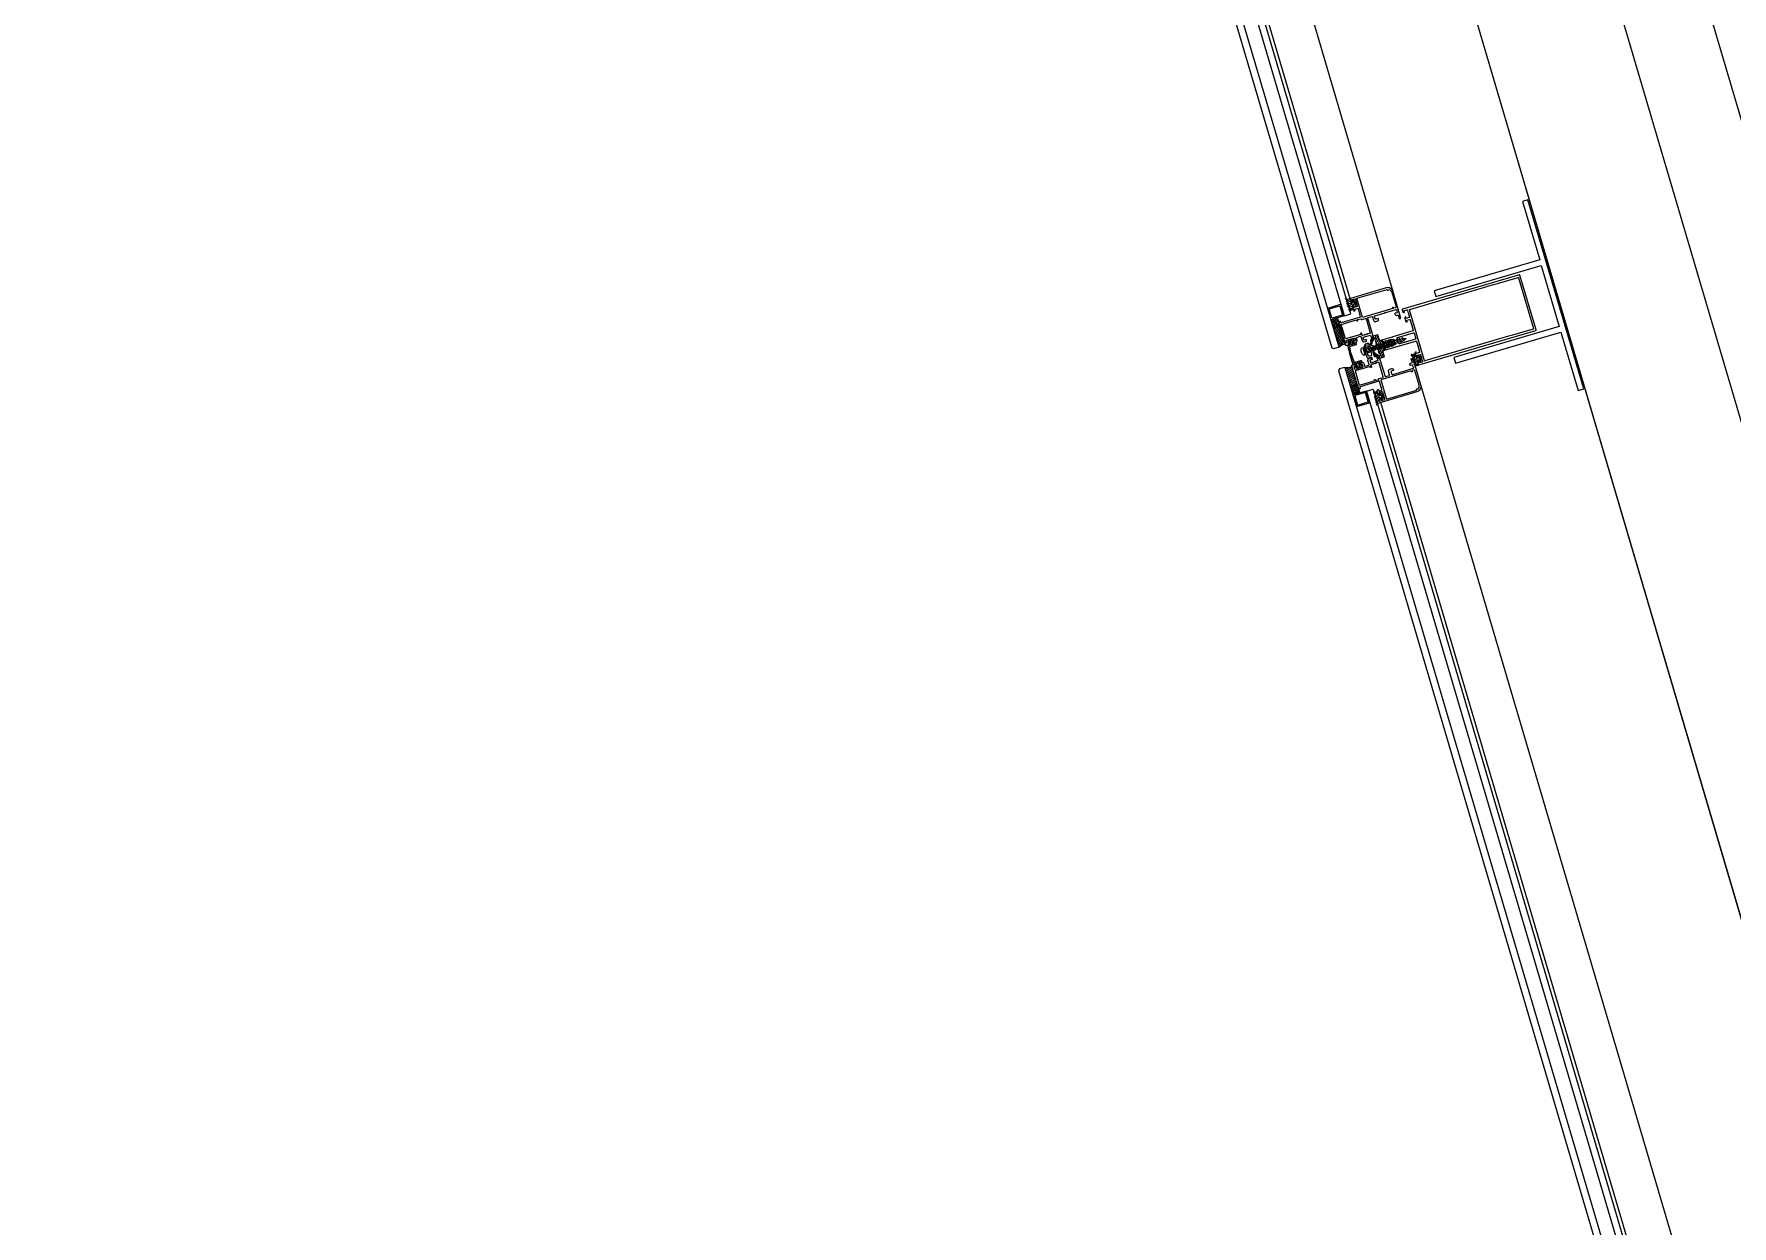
# Model space of a CAD drawing. Header units: millimetres. Extents: x 62878 to 70819, y -67946 to -61850.
# Drawn here: x 63181.4 to 63327.9, y -64366.6 to -64263.7 of the extents above; entities that cross this region are included whole.
import ezdxf

# ---------------------------------------------------------------- set-up
doc = ezdxf.new("R2010")
doc.units = ezdxf.units.MM
for name, color, linetype, lineweight in [('Dog_dos_yeni', 63, 'Continuous', 5), ('DOGRAMA', 171, 'Continuous', 0), ('GOR-2', 152, 'Continuous', 20), ('TEFRİŞ-yeni', 53, 'Continuous', 9)]:
    doc.layers.add(name, color=color, linetype=linetype, lineweight=lineweight)
pattern_1 = [(61.42666, (63338.89293, -64393.08423), (0.13941514, -0.07592747), [])]
pattern_2 = [(331.42666, (63276.69844, -64182.12794), (0.07592747, 0.13941514), [])]

# ---------------------------------------------------------------- blocks, each defined once
blk = doc.blocks.new('a2we')
at = {"lineweight": 5, "ltscale": 0.5}
for p, q in [((-198.1, -420.1), (-197.1, -419.7)), ((-194.9, -421.4), (-198.1, -420.1)), ((-193.9, -421), (-198.1, -420.1)), ((-198.1, -422.7), (-197.1, -422.3)), ((-194.9, -424), (-198.1, -422.7)), ((-193.9, -423.6), (-198.1, -422.7)), ((-198.1, -425.2), (-197.1, -424.9)), ((-197.6, -417.6), (-196.6, -417.2)), ((-194.2, -418.3), (-197.6, -417.6)), ((-195.2, -418.6), (-197.6, -417.6)), ((-196.9, -417.9), (-197.1, -418.3)), ((-197.1, -419.7), (-197.1, -418.4)), ((-197.1, -419.7), (-193.9, -421)), ((-197.1, -419.7), (-193.9, -421)), ((-197.1, -422.3), (-197.1, -420.5)), ((-197.1, -422.3), (-193.9, -423.6)), ((-197.1, -422.3), (-193.9, -423.6)), ((-197.1, -424.9), (-197.1, -423.1)), ((-197.1, -424.9), (-193.9, -426.1)), ((-197.1, -424.9), (-193.9, -426.1)), ((-196, -415.3), (-196.6, -417.2)), ((-196.6, -417.2), (-194.2, -418.3)), ((-196, -415.3), (-195.5, -417.7)), ((-194.2, -418.3), (-195.2, -418.6)), ((-195.2, -418.6), (-194.9, -419.3)), ((-194.9, -420.6), (-194.9, -419.4)), ((-193.9, -421), (-194.9, -421.4)), ((-194.9, -423.2), (-194.9, -421.4)), ((-193.9, -423.6), (-194.9, -424)), ((-194.9, -425.7), (-194.9, -424)), ((-194.9, -426.5), (-198.1, -425.2)), ((-193.9, -426.1), (-198.1, -425.2)), ((-198.1, -427.7), (-197.1, -427.3)), ((-194.9, -429), (-198.1, -427.7)), ((-193.9, -428.6), (-198.1, -427.7)), ((-198.1, -429.9), (-197.1, -429.6)), ((-194.9, -431.2), (-198.1, -429.9)), ((-193.9, -430.9), (-198.1, -429.9)), ((-198.1, -432.2), (-197.1, -431.8)), ((-194.9, -433.5), (-198.1, -432.2)), ((-193.9, -433.1), (-198.1, -432.2)), ((-198.1, -434.4), (-197.1, -434.1)), ((-194.9, -435.7), (-198.1, -434.4)), ((-193.9, -435.4), (-198.1, -434.4)), ((-198.1, -436.7), (-197.1, -436.4)), ((-194.9, -438), (-198.1, -436.7)), ((-193.9, -437.7), (-198.1, -436.7)), ((-198.1, -439), (-197.1, -438.7)), ((-194.9, -440.3), (-198.1, -439)), ((-193.9, -440), (-198.1, -439)), ((-197.1, -427.3), (-197.1, -425.6)), ((-197.1, -427.3), (-193.9, -428.6)), ((-197.1, -427.3), (-193.9, -428.6)), ((-197.1, -429.6), (-197.1, -428)), ((-197.1, -429.6), (-193.9, -430.9)), ((-197.1, -429.6), (-193.9, -430.9)), ((-197.1, -431.8), (-197.1, -430.3)), ((-197.1, -431.8), (-193.9, -433.1)), ((-197.1, -431.8), (-193.9, -433.1)), ((-197.1, -434.1), (-197.1, -432.5)), ((-197.1, -434.1), (-193.9, -435.4)), ((-197.1, -434.1), (-193.9, -435.4)), ((-197.1, -436.4), (-197.1, -434.8)), ((-197.1, -436.4), (-193.9, -437.7)), ((-197.1, -436.4), (-193.9, -437.7)), ((-197.1, -438.7), (-197.1, -437.1)), ((-197.1, -438.7), (-193.9, -440)), ((-197.1, -438.7), (-193.9, -440)), ((-197.1, -441), (-197.1, -439.4)), ((-193.9, -426.1), (-194.9, -426.5)), ((-194.9, -428.2), (-194.9, -426.5)), ((-193.9, -428.6), (-194.9, -429)), ((-194.9, -430.5), (-194.9, -429)), ((-193.9, -430.9), (-194.9, -431.2)), ((-194.9, -432.7), (-194.9, -431.2)), ((-193.9, -433.1), (-194.9, -433.5)), ((-194.9, -435), (-194.9, -433.5)), ((-193.9, -435.4), (-194.9, -435.7)), ((-194.9, -437.3), (-194.9, -435.7)), ((-193.9, -437.7), (-194.9, -438)), ((-194.9, -439.6), (-194.9, -438)), ((-192.8, -453.3), (-199.2, -453.3)), ((-199.2, -454.6), (-199.2, -453.3)), ((-198.1, -441.3), (-197.1, -441)), ((-194.9, -442.6), (-198.1, -441.3)), ((-193.9, -442.3), (-198.1, -441.3)), ((-198.1, -443.6), (-197.1, -443.3)), ((-194.9, -444.9), (-198.1, -443.6)), ((-193.9, -444.6), (-198.1, -443.6)), ((-198.1, -445.9), (-197.1, -445.6)), ((-193.9, -446.9), (-198.1, -445.9)), ((-194.9, -447.2), (-198.1, -445.9)), ((-197.1, -447.9), (-198.1, -448.2)), ((-194.9, -449.5), (-198.1, -448.2)), ((-198.1, -448.2), (-193.9, -449.2)), ((-198.1, -450.5), (-197.1, -450.2)), ((-194.9, -451.8), (-198.1, -450.5)), ((-193.9, -451.5), (-198.1, -450.5)), ((-197.1, -441), (-193.9, -442.3)), ((-197.1, -443.3), (-197.1, -441.7)), ((-197.1, -443.3), (-193.9, -444.6)), ((-197.1, -445.6), (-197.1, -444)), ((-197.1, -445.6), (-193.9, -446.9)), ((-197.1, -445.6), (-193.9, -446.9)), ((-197.1, -447.9), (-197.1, -446.3)), ((-193.9, -449.2), (-197.1, -447.9)), ((-197.1, -450.2), (-197.1, -448.6)), ((-197.1, -450.2), (-193.9, -451.5)), ((-197.1, -453.3), (-197.1, -450.9)), ((-193.9, -440), (-194.9, -440.3)), ((-194.9, -441.8), (-194.9, -440.3)), ((-193.9, -442.3), (-194.9, -442.6)), ((-194.9, -444.1), (-194.9, -442.6)), ((-193.9, -444.6), (-194.9, -444.9)), ((-194.9, -446.4), (-194.9, -444.9)), ((-193.9, -446.9), (-194.9, -447.2)), ((-194.9, -448.7), (-194.9, -447.2)), ((-193.9, -449.2), (-194.9, -449.5)), ((-194.9, -451), (-194.9, -449.5)), ((-193.9, -451.5), (-194.9, -451.8)), ((-194.9, -453.3), (-194.9, -451.8)), ((-192.8, -454.6), (-192.8, -453.3))]:
    blk.add_line(p, q, dxfattribs=at)
blk.add_lwpolyline([(-196.5, -455.7), (-196.1, -455.4), (-195.9, -455.4), (-195.6, -455.7)], dxfattribs=at)
for centre, radius, start, end in [((-196.9, -418.4), 0.2, 155.3251, 180), ((-195.1, -419.4), 0.2, 0, 19.1116), ((-195.7, -449.5), 6.19, 234.7573, 262.4905), ((-196.4, -449.5), 6.19, 277.5095, 305.2427)]:
    blk.add_arc(centre, radius, start, end, dxfattribs=at)

msp = doc.modelspace()

# ---------------------------------------------------------------- hatches: boundary and pattern name
at = {"layer": 'DOGRAMA', "lineweight": -2}
h = msp.add_hatch(dxfattribs=at)
h.set_pattern_fill('ANSI31', color=256, scale=0.05, angle=433.5058, style=0)
h.set_pattern_definition(pattern_2)
edge = h.paths.add_edge_path(flags=16)
edge.add_arc((63294.94, -64287.04), 0.4, 4.8897, 27.9636, ccw=False)
edge.add_line((63295.34, -64287), (63295.1, -64287.08))
edge.add_line((63295.1, -64287.08), (63295.05, -64286.92))
edge.add_line((63295.05, -64286.92), (63295.29, -64286.85))
edge = h.paths.add_edge_path()
edge.add_arc((63294.94, -64287.04), 0.5, -20.4432, 53.2966, ccw=False)
edge.add_line((63295.41, -64287.21), (63295.31, -64287.24))
edge.add_line((63295.31, -64287.24), (63295.28, -64287.13))
edge.add_line((63295.28, -64287.13), (63295.22, -64287.14))
edge.add_arc((63295.25, -64287.24), 0.1, 106.4267, 196.4267)
edge.add_line((63295.15, -64287.27), (63295.21, -64287.48))
edge.add_line((63295.21, -64287.48), (63295.04, -64287.53))
edge.add_line((63295.04, -64287.53), (63295.03, -64287.49))
edge.add_arc((63295.09, -64287.47), 0.065, 128.0173, 196.4267, ccw=False)
edge.add_arc((63295.03, -64287.4), 0.0327, 308.0173, 501.8569)
edge.add_arc((63295.18, -64287.47), 0.199, 150.5104, 200.7763)
edge.add_arc((63294.95, -64287.56), 0.05, -162.6012, 14.9121, ccw=False)
edge.add_arc((63295.21, -64287.48), 0.323, 158.041, 197.3673, ccw=False)
edge.add_arc((63294.89, -64287.35), 0.02, 338.041, 406.4267)
edge.add_line((63294.9, -64287.33), (63294.74, -64287.18))
edge.add_arc((63294.75, -64287.17), 0.015, 66.4267, 226.4267, ccw=False)
edge.add_line((63294.76, -64287.16), (63294.87, -64287.21))
edge.add_arc((63294.88, -64287.19), 0.02, 246.4267, 406.4267)
edge.add_line((63294.89, -64287.17), (63294.68, -64286.97))
edge.add_arc((63294.69, -64286.96), 0.015, 66.4267, 226.4267, ccw=False)
edge.add_line((63294.7, -64286.95), (63294.81, -64287))
edge.add_arc((63294.82, -64286.98), 0.02, 246.4267, 406.4267)
edge.add_line((63294.83, -64286.96), (63294.62, -64286.76))
edge.add_arc((63294.63, -64286.75), 0.015, 66.4267, 226.4267, ccw=False)
edge.add_line((63294.63, -64286.74), (63294.75, -64286.78))
edge.add_arc((63294.76, -64286.77), 0.02, 246.4267, 406.4267)
edge.add_line((63294.77, -64286.75), (63294.56, -64286.55))
edge.add_arc((63294.57, -64286.54), 0.015, 66.4267, 226.4267, ccw=False)
edge.add_line((63294.57, -64286.52), (63294.68, -64286.57))
edge.add_arc((63294.72, -64286.48), 0.1, 246.4267, 286.4267)
edge.add_line((63294.75, -64286.57), (63294.93, -64286.52))
edge.add_line((63294.93, -64286.52), (63294.99, -64286.73))
edge.add_arc((63295.09, -64286.7), 0.1, 196.4267, 286.4267)
edge.add_line((63295.12, -64286.8), (63295.18, -64286.78))
edge.add_line((63295.18, -64286.78), (63295.14, -64286.67))
edge.add_line((63295.14, -64286.67), (63295.24, -64286.64))
h = msp.add_hatch(dxfattribs=at)
h.set_pattern_fill('AR-HBONE', color=256, scale=0.03, angle=433.5058, style=0)
h.set_pattern_definition([(331.42666, (63327.0698, -64274.09756), (0.16277867, 0.04799068), [0.36, -0.12]), (61.42666, (63327.17519, -64274.15495), (0.16277867, 0.04799068), [0.36, -0.12])])
h.paths.add_polyline_path([(63293.95, -64288.42), (63293.88, -64288.18), (63293.3, -64288.35), (63293.52, -64289.1), (63294.1, -64288.93)])
h = msp.add_hatch(dxfattribs=at)
h.set_pattern_fill('ANSI31', color=256, scale=0.04, angle=433.5058, style=0)
h.set_pattern_definition([(61.42666, (63344.63352, -64412.55564), (0.11153211, -0.06074198), [])])
h.paths.add_polyline_path([(63294.15, -64289.2, 0.414214), (63294.18, -64289.22), (63294.55, -64290.47, 0.153231), (63294.01, -64290.73), (63293.6, -64289.36)])
h.paths.add_polyline_path([(63294.1, -64288.93), (63294.17, -64289.17, 0.414214), (63294.15, -64289.2), (63293.6, -64289.36), (63293.52, -64289.1)])
h = msp.add_hatch(dxfattribs=at)
h.set_pattern_fill('ANSI31', color=256, scale=0.05, angle=433.5058, style=0)
h.set_pattern_definition(pattern_2)
edge = h.paths.add_edge_path(flags=16)
edge.add_arc((63295.22, -64290.82), 0.668, 99.551, 113.3023)
edge.add_line((63294.95, -64290.21), (63295.03, -64290.48))
edge.add_line((63295.03, -64290.48), (63295.19, -64290.44))
edge.add_line((63295.19, -64290.44), (63295.1, -64290.16))
edge = h.paths.add_edge_path()
edge.add_line((63295.51, -64290.42), (63295.48, -64290.32))
edge.add_line((63295.48, -64290.32), (63295.25, -64290.39))
edge.add_line((63295.25, -64290.39), (63295.2, -64290.2))
edge.add_line((63295.2, -64290.2), (63295.31, -64290.17))
edge.add_line((63295.31, -64290.17), (63295.29, -64290.07))
edge.add_arc((63295.11, -64290.48), 0.442, 67.119, 145.7343)
edge.add_line((63294.75, -64290.23), (63294.78, -64290.33))
edge.add_line((63294.78, -64290.33), (63294.89, -64290.29))
edge.add_line((63294.89, -64290.29), (63294.95, -64290.48))
edge.add_line((63294.95, -64290.48), (63294.72, -64290.54))
edge.add_line((63294.72, -64290.54), (63294.99, -64291.51))
edge.add_arc((63295.04, -64291.49), 0.05, 196.4267, 369.7168)
edge.add_line((63295.09, -64291.48), (63294.93, -64290.75))
edge.add_arc((63295.02, -64290.73), 0.1, 106.4267, 192.8519, ccw=False)
edge.add_line((63295, -64290.63), (63295.48, -64290.49))
edge.add_arc((63295.47, -64290.44), 0.05, 286.4267, 376.4267)
h = msp.add_hatch(dxfattribs=at)
h.set_pattern_fill('ANSI31', color=256, scale=0.05, angle=433.5058, style=0)
h.set_pattern_definition(pattern_1)
edge = h.paths.add_edge_path(flags=16)
edge.add_arc((63298.48, -64290.38), 0.05, 286.4267, 376.4267)
edge.add_line((63298.53, -64290.37), (63298.51, -64290.31))
edge.add_arc((63298.46, -64290.33), 0.05, 16.4267, 106.4267)
edge.add_line((63298.45, -64290.28), (63298.23, -64290.34))
edge.add_line((63298.23, -64290.34), (63298.28, -64290.5))
edge.add_line((63298.28, -64290.5), (63298.49, -64290.43))
h.paths.add_polyline_path([(63298.13, -64290.54), (63298.09, -64290.38), (63297.82, -64290.46), (63297.87, -64290.62)], flags=16)
edge = h.paths.add_edge_path()
edge.add_arc((63298.43, -64290.27), 0.2, 35.8604, 106.4267)
edge.add_line((63298.38, -64290.08), (63298.32, -64290.1))
edge.add_line((63298.32, -64290.1), (63298.34, -64290.15))
edge.add_line((63298.34, -64290.15), (63298.22, -64290.19))
edge.add_line((63298.22, -64290.19), (63298.18, -64290.17))
edge.add_arc((63298.13, -64290.26), 0.1, 61.4267, 106.4267)
edge.add_line((63298.1, -64290.16), (63297.98, -64290.2))
edge.add_line((63297.98, -64290.2), (63297.99, -64290.26))
edge.add_line((63297.99, -64290.26), (63297.87, -64290.29))
edge.add_line((63297.87, -64290.29), (63297.73, -64290.22))
edge.add_line((63297.73, -64290.22), (63297.7, -64290.11))
edge.add_line((63297.7, -64290.11), (63297.46, -64290.18))
edge.add_line((63297.46, -64290.18), (63297.5, -64290.12))
edge.add_line((63297.5, -64290.12), (63297.35, -64289.64))
edge.add_line((63297.35, -64289.64), (63297.04, -64289.73))
edge.add_arc((63297.13, -64290.02), 0.3, 106.4267, 166.4267)
edge.add_line((63296.83, -64289.95), (63296.72, -64290.43))
edge.add_arc((63296.75, -64290.44), 0.03, 166.4267, 256.4267)
edge.add_line((63296.74, -64290.47), (63296.8, -64290.48))
edge.add_arc((63296.81, -64290.45), 0.03, 256.4267, 346.4267)
edge.add_line((63296.83, -64290.46), (63296.93, -64290.08))
edge.add_arc((63297.12, -64290.13), 0.2, 104.5071, 166.4267, ccw=False)
edge.add_arc((63297.1, -64290.03), 0.1, -43.5733, 109.1415, ccw=False)
edge.add_arc((63297.25, -64290.17), 0.1, 136.4267, 196.4267)
edge.add_line((63297.15, -64290.19), (63297.24, -64290.51))
edge.add_arc((63297.2, -64290.52), 0.05, -73.5733, 16.4267, ccw=False)
edge.add_line((63297.21, -64290.57), (63297.16, -64290.58))
edge.add_arc((63297.18, -64290.63), 0.05, 106.4267, 196.4267)
edge.add_line((63297.13, -64290.65), (63297.19, -64290.84))
edge.add_arc((63297.23, -64290.82), 0.05, 196.4267, 286.4267)
edge.add_line((63297.25, -64290.87), (63297.3, -64290.86))
edge.add_arc((63297.31, -64290.91), 0.05, 16.4267, 106.4267, ccw=False)
edge.add_line((63297.36, -64290.89), (63297.45, -64291.21))
edge.add_arc((63297.55, -64291.18), 0.1, 196.4267, 256.4267)
edge.add_arc((63297.5, -64291.37), 0.1, -76.2882, 76.4267, ccw=False)
edge.add_arc((63297.46, -64291.28), 0.2, 226.4267, 288.3463, ccw=False)
edge.add_line((63297.32, -64291.42), (63297.04, -64291.16))
edge.add_arc((63297.02, -64291.18), 0.03, 46.4267, 136.4267)
edge.add_line((63297, -64291.16), (63296.96, -64291.2))
edge.add_arc((63296.98, -64291.22), 0.03, 136.4267, 226.4267)
edge.add_line((63296.96, -64291.24), (63297.31, -64291.58))
edge.add_arc((63297.52, -64291.37), 0.3, 226.4267, 286.4267)
edge.add_line((63297.61, -64291.65), (63297.92, -64291.56))
edge.add_line((63297.92, -64291.56), (63297.78, -64291.08))
edge.add_line((63297.78, -64291.08), (63297.72, -64291.05))
edge.add_line((63297.72, -64291.05), (63297.96, -64290.98))
edge.add_line((63297.96, -64290.98), (63297.93, -64290.87))
edge.add_line((63297.93, -64290.87), (63298, -64290.73))
edge.add_line((63298, -64290.73), (63298.12, -64290.7))
edge.add_line((63298.12, -64290.7), (63298.14, -64290.75))
edge.add_line((63298.14, -64290.75), (63298.27, -64290.72))
edge.add_arc((63298.24, -64290.62), 0.1, 286.4267, 331.4267)
edge.add_line((63298.33, -64290.67), (63298.35, -64290.63))
edge.add_line((63298.35, -64290.63), (63298.47, -64290.6))
edge.add_line((63298.47, -64290.6), (63298.49, -64290.65))
edge.add_line((63298.49, -64290.65), (63298.54, -64290.64))
edge.add_arc((63298.48, -64290.45), 0.2, 286.4267, 356.9929)
edge.add_arc((63298.21, -64290.43), 0.47, 356.9929, 395.8604)
h = msp.add_hatch(dxfattribs=at)
h.set_pattern_fill('ANSI31', color=256, scale=0.05, angle=433.5058, style=0)
h.set_pattern_definition(pattern_1)
edge = h.paths.add_edge_path(flags=16)
edge.add_arc((63295.48, -64291.73), 0.668, 279.551, 293.3023, ccw=False)
edge.add_line((63295.59, -64292.39), (63295.51, -64292.11))
edge.add_line((63295.51, -64292.11), (63295.67, -64292.07))
edge.add_line((63295.67, -64292.07), (63295.75, -64292.34))
edge = h.paths.add_edge_path()
edge.add_line((63295.95, -64291.9), (63295.98, -64292.01))
edge.add_line((63295.98, -64292.01), (63295.75, -64292.07))
edge.add_line((63295.75, -64292.07), (63295.8, -64292.26))
edge.add_line((63295.8, -64292.26), (63295.92, -64292.22))
edge.add_line((63295.92, -64292.22), (63295.95, -64292.32))
edge.add_arc((63295.58, -64292.07), 0.442, 247.119, 325.7343, ccw=False)
edge.add_line((63295.41, -64292.48), (63295.38, -64292.38))
edge.add_line((63295.38, -64292.38), (63295.5, -64292.35))
edge.add_line((63295.5, -64292.35), (63295.44, -64292.16))
edge.add_line((63295.44, -64292.16), (63295.21, -64292.23))
edge.add_line((63295.21, -64292.23), (63294.92, -64291.28))
edge.add_arc((63294.97, -64291.26), 0.05, 23.1365, 196.4267, ccw=False)
edge.add_line((63295.02, -64291.24), (63295.28, -64291.95))
edge.add_arc((63295.37, -64291.91), 0.1, 200.0014, 286.4267)
edge.add_line((63295.4, -64292.01), (63295.89, -64291.87))
edge.add_arc((63295.9, -64291.92), 0.05, 16.4267, 106.4267, ccw=False)
h = msp.add_hatch(dxfattribs=at)
h.set_pattern_fill('ANSI31', color=256, scale=0.05, angle=433.5058, style=0)
h.set_pattern_definition(pattern_1)
edge = h.paths.add_edge_path()
edge.add_arc((63300.71, -64292.4), 0.1, 106.4267, 146.4267, ccw=False)
edge.add_line((63300.68, -64292.31), (63300.85, -64292.26))
edge.add_line((63300.85, -64292.26), (63300.79, -64292.05))
edge.add_arc((63300.88, -64292.02), 0.1, 106.4267, 196.4267, ccw=False)
edge.add_line((63300.86, -64291.92), (63300.91, -64291.91))
edge.add_line((63300.91, -64291.91), (63300.95, -64292.02))
edge.add_line((63300.95, -64292.02), (63301.04, -64291.99))
edge.add_arc((63300.58, -64291.82), 0.5, 339.5568, 413.2966)
edge.add_line((63300.87, -64291.42), (63300.78, -64291.45))
edge.add_line((63300.78, -64291.45), (63300.81, -64291.56))
edge.add_line((63300.81, -64291.56), (63300.75, -64291.58))
edge.add_arc((63300.73, -64291.48), 0.1, 196.4267, 286.4267, ccw=False)
edge.add_line((63300.63, -64291.51), (63300.57, -64291.3))
edge.add_line((63300.57, -64291.3), (63300.41, -64291.35))
edge.add_line((63300.41, -64291.35), (63300.43, -64291.38))
edge.add_arc((63300.49, -64291.37), 0.065, 196.4267, 264.836)
edge.add_arc((63300.48, -64291.46), 0.0327, -109.0036, 84.836, ccw=False)
edge.add_arc((63300.55, -64291.26), 0.242, 206.1174, 251.6241, ccw=False)
edge.add_arc((63300.28, -64291.39), 0.05, 17.9413, 195.4545)
edge.add_arc((63300.57, -64291.23), 0.372, 206.2752, 242.9267)
edge.add_arc((63300.38, -64291.58), 0.02, -13.5733, 54.8123, ccw=False)
edge.add_line((63300.4, -64291.59), (63300.35, -64291.8))
edge.add_arc((63300.37, -64291.8), 0.015, 166.4267, 326.4267)
edge.add_line((63300.38, -64291.81), (63300.45, -64291.71))
edge.add_arc((63300.46, -64291.72), 0.02, -13.5733, 146.4267, ccw=False)
edge.add_line((63300.48, -64291.73), (63300.41, -64292.01))
edge.add_arc((63300.43, -64292.01), 0.015, 166.4267, 326.4267)
edge.add_line((63300.44, -64292.02), (63300.51, -64291.92))
edge.add_arc((63300.53, -64291.93), 0.02, -13.5733, 146.4267, ccw=False)
edge.add_line((63300.55, -64291.94), (63300.48, -64292.22))
edge.add_arc((63300.49, -64292.23), 0.015, 166.4267, 326.4267)
edge.add_line((63300.5, -64292.23), (63300.57, -64292.13))
edge.add_arc((63300.59, -64292.14), 0.02, -13.5733, 146.4267, ccw=False)
edge.add_line((63300.61, -64292.15), (63300.54, -64292.43))
edge.add_arc((63300.55, -64292.44), 0.015, 166.4267, 326.4267)
edge.add_line((63300.57, -64292.45), (63300.63, -64292.35))
edge = h.paths.add_edge_path(flags=16)
edge.add_line((63300.9, -64291.64), (63300.72, -64291.7))
edge.add_arc((63300.72, -64291.72), 0.03, 106.4267, 196.4267)
edge.add_line((63300.7, -64291.73), (63300.72, -64291.83))
edge.add_arc((63300.75, -64291.82), 0.03, 196.4267, 286.4267)
edge.add_line((63300.76, -64291.85), (63300.95, -64291.79))
edge.add_arc((63300.94, -64291.76), 0.03, 286.4267, 368.6602)
edge.add_arc((63300.58, -64291.82), 0.4, 8.6602, 24.1931)
edge.add_arc((63300.91, -64291.67), 0.03, 24.1931, 106.4267)
h = msp.add_hatch(dxfattribs=at)
h.set_pattern_fill('ANSI31', color=256, scale=0.04, angle=433.5058, style=0)
h.set_pattern_definition([(331.42666, (63270.95785, -64162.65653), (0.06074198, 0.11153211), [])])
h.paths.add_polyline_path([(63295.47, -64293.67, -0.414214), (63295.49, -64293.64), (63295.12, -64292.39, -0.153231), (63294.51, -64292.46), (63294.92, -64293.83)])
h.paths.add_polyline_path([(63295.57, -64293.93), (63295.5, -64293.69, -0.414214), (63295.47, -64293.67), (63294.92, -64293.83), (63295, -64294.1)])
h = msp.add_hatch(dxfattribs=at)
h.set_pattern_fill('AR-HBONE', color=256, scale=0.03, angle=433.5058, style=0)
h.set_pattern_definition([(61.42666, (63331.31539, -64288.49807), (0.16277867, 0.04799068), [0.36, -0.12]), (331.42666, (63331.37278, -64288.39268), (0.16277867, 0.04799068), [0.36, -0.12])])
h.paths.add_polyline_path([(63295.72, -64294.43), (63295.79, -64294.67), (63295.22, -64294.84), (63295, -64294.1), (63295.57, -64293.93)])
h = msp.add_hatch(dxfattribs=at)
h.set_pattern_fill('ANSI31', color=256, scale=0.05, angle=433.5058, style=0)
h.set_pattern_definition(pattern_1)
edge = h.paths.add_edge_path(flags=16)
edge.add_arc((63297.3, -64295.06), 0.4, 4.8897, 27.9636)
edge.add_line((63297.66, -64294.87), (63297.41, -64294.94))
edge.add_line((63297.41, -64294.94), (63297.46, -64295.09))
edge.add_line((63297.46, -64295.09), (63297.7, -64295.02))
edge = h.paths.add_edge_path()
edge.add_arc((63297.3, -64295.06), 0.5, 339.5568, 413.2966)
edge.add_line((63297.6, -64294.66), (63297.51, -64294.68))
edge.add_line((63297.51, -64294.68), (63297.54, -64294.8))
edge.add_line((63297.54, -64294.8), (63297.48, -64294.82))
edge.add_arc((63297.45, -64294.72), 0.1, 196.4267, 286.4267, ccw=False)
edge.add_line((63297.36, -64294.75), (63297.3, -64294.54))
edge.add_line((63297.3, -64294.54), (63297.12, -64294.59))
edge.add_line((63297.12, -64294.59), (63297.13, -64294.63))
edge.add_arc((63297.2, -64294.61), 0.065, 196.4267, 264.836)
edge.add_arc((63297.19, -64294.71), 0.0327, -109.0036, 84.836, ccw=False)
edge.add_arc((63297.27, -64294.56), 0.199, 192.077, 242.3429, ccw=False)
edge.add_arc((63297.03, -64294.62), 0.05, 17.9413, 195.4545)
edge.add_arc((63297.29, -64294.54), 0.323, 195.486, 234.8123)
edge.add_arc((63297.09, -64294.83), 0.02, -13.5733, 54.8123, ccw=False)
edge.add_line((63297.11, -64294.83), (63297.06, -64295.04))
edge.add_arc((63297.08, -64295.05), 0.015, 166.4267, 326.4267)
edge.add_line((63297.09, -64295.06), (63297.16, -64294.95))
edge.add_arc((63297.17, -64294.96), 0.02, -13.5733, 146.4267, ccw=False)
edge.add_line((63297.19, -64294.97), (63297.12, -64295.25))
edge.add_arc((63297.14, -64295.26), 0.015, 166.4267, 326.4267)
edge.add_line((63297.15, -64295.27), (63297.22, -64295.16))
edge.add_arc((63297.23, -64295.17), 0.02, -13.5733, 146.4267, ccw=False)
edge.add_line((63297.25, -64295.18), (63297.19, -64295.47))
edge.add_arc((63297.2, -64295.47), 0.015, 166.4267, 326.4267)
edge.add_line((63297.21, -64295.48), (63297.28, -64295.37))
edge.add_arc((63297.3, -64295.39), 0.02, -13.5733, 146.4267, ccw=False)
edge.add_line((63297.32, -64295.39), (63297.25, -64295.68))
edge.add_arc((63297.26, -64295.68), 0.015, 166.4267, 326.4267)
edge.add_line((63297.27, -64295.69), (63297.34, -64295.59))
edge.add_arc((63297.42, -64295.65), 0.1, 106.4267, 146.4267, ccw=False)
edge.add_line((63297.39, -64295.55), (63297.58, -64295.5))
edge.add_line((63297.58, -64295.5), (63297.52, -64295.29))
edge.add_arc((63297.61, -64295.26), 0.1, 106.4267, 196.4267, ccw=False)
edge.add_line((63297.58, -64295.16), (63297.64, -64295.15))
edge.add_line((63297.64, -64295.15), (63297.68, -64295.26))
edge.add_line((63297.68, -64295.26), (63297.77, -64295.23))

# ---------------------------------------------------------------- linework, layer by layer
msp.add_lwpolyline([(68896.02, -63031.44), (69030.26, -63071.18), (69185.28, -62547.65), (68893, -62461.11, 1.044368), (68063.2, -62298.73, 0.204375), (63106.96, -62494.78, 0.353953), (62932.94, -62997.83), (63753.18, -65779.6), (64154.95, -67142.15), (65336.72, -66792.62), (65336.7, -66829.11), (65270.54, -66829.07, 0.626789), (65270.2, -67369.07), (65531.84, -67369.23, 0.926242), (66130.09, -67369.61), (66391.73, -67369.77, 0.626743), (66392.07, -66829.77), (66326.15, -66829.73), (66326.17, -66793.24), (67506.16, -67144.13), (68467.02, -63899.09), (68625.2, -63946.04), (68896.02, -63031.42)], format="xyb")
at = {"layer": 'Dog_dos_yeni'}
msp.add_lwpolyline([(63315.12, -64294.31), (63310.31, -64278), (63309.83, -64278.14), (63311.32, -64283.18), (63302.2, -64285.87), (63302.35, -64286.35), (63311.46, -64283.66), (63313.01, -64288.93), (63303.9, -64291.62), (63304.04, -64292.1), (63313.15, -64289.41), (63314.64, -64294.45), (63315.12, -64294.31)], close=True, dxfattribs=at)
msp.add_lwpolyline([(63315.12, -64294.31), (63310.31, -64278), (63309.83, -64278.14), (63311.32, -64283.18), (63302.2, -64285.87), (63302.35, -64286.35), (63311.46, -64283.66), (63313.01, -64288.93), (63303.9, -64291.62), (63304.04, -64292.1), (63313.15, -64289.41), (63314.64, -64294.45), (63315.12, -64294.31)], close=True, dxfattribs=at)
at = {"layer": 'DOGRAMA', "lineweight": -2}
for p, q in [((63293.4, -64290.81), (63267.57, -64203.2)), ((63294.01, -64290.73), (63268.12, -64202.94)), ((63294.46, -64288.02), (63269.97, -64204.98)), ((63295.03, -64287.85), (63270.55, -64204.81)), ((63298.68, -64285.94), (63274.65, -64204.43)), ((63294.96, -64286.54), (63271.2, -64205.94)), ((63293.3, -64288.35), (63293.88, -64288.18)), ((63294.1, -64288.93), (63293.52, -64289.1)), ((63294.1, -64288.93), (63293.52, -64289.1)), ((63294.1, -64288.93), (63293.88, -64288.18)), ((63294.46, -64288.02), (63295.03, -64287.85)), ((63293.53, -64290.87), (63293.4, -64290.81)), ((63294.01, -64290.73), (63293.53, -64290.87)), ((63294.04, -64292.6), (63293.97, -64292.73)), ((63293.97, -64292.73), (63319.8, -64380.33)), ((63294.51, -64292.46), (63294.04, -64292.6)), ((63294.51, -64292.46), (63320.4, -64380.26)), ((63295.57, -64293.93), (63295, -64294.1)), ((63295.57, -64293.93), (63295, -64294.1)), ((63295.22, -64294.84), (63295.79, -64294.67)), ((63295.57, -64293.93), (63295.79, -64294.67)), ((63296.37, -64294.5), (63296.94, -64294.33)), ((63296.37, -64294.5), (63320.85, -64377.54)), ((63296.94, -64294.33), (63321.42, -64377.37)), ((63301.04, -64293.95), (63325.07, -64375.46)), ((63297.59, -64295.46), (63321.35, -64376.07))]:
    msp.add_line(p, q, dxfattribs=at)
msp.add_lwpolyline([(63106.96, -62494.78, 0.354372), (62933.16, -62998.56), (63684.78, -65547.6)], format="xyb", dxfattribs=at)
at = {"layer": 'DOGRAMA', "lineweight": -2, "ltscale": 0.5}
for points in [[(63300.63, -64291.13, 0.414214), (63300.56, -64291.25), (63300.63, -64291.49, 0.414214), (63300.75, -64291.56), (63300.77, -64291.55), (63300.73, -64291.41), (63300.97, -64291.34, -0.414214), (63301.03, -64291.37), (63301.11, -64291.63), (63301.15, -64291.65), (63301.13, -64291.69), (63301.2, -64291.95, -0.414214), (63301.17, -64292.01), (63300.93, -64292.08), (63300.89, -64291.94), (63300.87, -64291.94, 0.414214), (63300.8, -64292.07), (63300.85, -64292.23, 0.414214), (63300.89, -64292.25), (63311, -64289.27, 0.414214), (63311.02, -64289.23), (63309.62, -64284.49, 0.414214), (63309.58, -64284.47), (63299.47, -64287.45, 0.414214), (63299.45, -64287.49), (63299.5, -64287.65, 0.414214), (63299.62, -64287.72), (63299.64, -64287.72), (63299.6, -64287.57), (63299.84, -64287.5, -0.414214), (63299.9, -64287.54), (63299.98, -64287.79), (63300.02, -64287.81), (63300, -64287.85), (63300.07, -64288.11, -0.414214), (63300.04, -64288.17), (63299.8, -64288.24), (63299.76, -64288.1), (63299.74, -64288.11, 0.414214), (63299.67, -64288.23), (63299.74, -64288.47, 0.414214), (63299.86, -64288.54), (63299.88, -64288.53), (63299.84, -64288.39), (63300.08, -64288.32, -0.414214), (63300.14, -64288.35), (63300.27, -64288.78), (63300.31, -64288.8), (63300.29, -64288.84), (63300.41, -64289.26, -0.414214), (63300.38, -64289.32), (63298.65, -64289.83), (63298.63, -64289.87), (63298.59, -64289.85), (63297.77, -64290.09, 0.414214), (63297.73, -64290.16), (63297.74, -64290.18, 0.198912), (63297.77, -64290.21), (63297.85, -64290.26, 0.198912), (63297.89, -64290.27), (63297.97, -64290.24), (63297.96, -64290.21, -0.414214), (63297.98, -64290.18), (63298.14, -64290.13), (63298.2, -64290.16, 0.198912), (63298.24, -64290.16), (63298.31, -64290.14), (63298.31, -64290.11, -0.414214), (63298.33, -64290.07), (63298.49, -64290.03), (63298.55, -64290.06, 0.198912), (63298.58, -64290.06), (63298.71, -64290.02, -0.414214), (63298.74, -64290.05), (63298.87, -64290.47, -0.414214), (63298.85, -64290.5), (63298.72, -64290.54, 0.198912), (63298.69, -64290.57), (63298.66, -64290.62), (63298.5, -64290.67, -0.414214), (63298.46, -64290.65), (63298.46, -64290.62), (63298.38, -64290.64, 0.198912), (63298.35, -64290.67), (63298.32, -64290.72), (63298.16, -64290.77, -0.414214), (63298.12, -64290.75), (63298.11, -64290.72), (63298.03, -64290.74, 0.198912), (63298, -64290.77), (63297.96, -64290.86, 0.198912), (63297.95, -64290.89), (63297.96, -64290.92, 0.414214), (63298.02, -64290.96), (63298.85, -64290.71), (63298.87, -64290.68), (63298.91, -64290.7), (63300.63, -64290.19, -0.414214), (63300.69, -64290.22), (63300.82, -64290.65), (63300.86, -64290.67), (63300.84, -64290.7), (63300.96, -64291.13, -0.414214), (63300.93, -64291.19), (63300.69, -64291.27), (63300.65, -64291.12)], [(63307.33, -64285.32), (63307.67, -64285.23), (63309.46, -64284.7, -0.414214), (63309.5, -64284.72), (63310.79, -64289.11, -0.414214), (63310.77, -64289.15), (63308.98, -64289.68), (63308.64, -64289.78), (63301.41, -64291.91, -0.414214), (63301.37, -64291.89), (63300.08, -64287.49, -0.414214), (63300.1, -64287.46)], [(63295.14, -64286.74), (63295.11, -64286.61), (63295.35, -64286.54, -0.414214), (63295.41, -64286.58), (63295.58, -64287.17, -0.414214), (63295.55, -64287.23), (63295.31, -64287.3), (63295.27, -64287.18, 0.668097), (63295.22, -64287.17), (63295.18, -64287.24, 0.198962), (63295.18, -64287.28), (63295.25, -64287.52, 0.372839), (63295.36, -64287.59, 0.45685), (63295.38, -64287.55), (63295.35, -64287.44), (63295.58, -64287.37, -0.414214), (63295.64, -64287.4), (63295.84, -64288.1, -0.414214), (63295.82, -64288.13), (63294.19, -64288.61, -0.414214), (63294.16, -64288.59), (63294.13, -64288.51, 0.414214), (63294.09, -64288.49), (63294.01, -64288.51, 0.414214), (63293.99, -64288.55), (63294.57, -64290.53, 0.414214), (63294.61, -64290.56), (63294.83, -64290.49, 0.198962), (63294.86, -64290.47), (63294.89, -64290.37, 0.668048), (63294.85, -64290.33), (63294.68, -64290.38), (63294.63, -64290.19, -0.414214), (63294.66, -64290.12), (63295.3, -64289.93, -0.414214), (63295.36, -64289.97), (63295.42, -64290.16), (63295.25, -64290.21, 0.668048), (63295.25, -64290.27), (63295.32, -64290.33, 0.19911), (63295.36, -64290.33), (63295.46, -64290.3, 0.414214), (63295.56, -64290.13), (63295.5, -64289.93, -0.414214), (63295.53, -64289.87), (63295.83, -64289.78, -0.414214), (63295.89, -64289.81), (63295.99, -64290.15, 0.414214), (63296.18, -64290.25), (63296.34, -64290.2, 0.414214), (63296.37, -64290.14), (63296.35, -64290.06, 0.414214), (63296.33, -64290.05), (63296.15, -64290.1), (63296.08, -64289.86), (63296.73, -64289.67), (63296.84, -64290.05), (63296.74, -64290.08, 0.414214), (63296.71, -64290.14), (63296.72, -64290.19, 0.414214), (63296.79, -64290.23), (63296.86, -64290.2, 0.414214), (63297, -64289.96), (63296.48, -64288.21, -0.414214), (63296.5, -64288.17), (63296.85, -64288.07, -0.414214), (63296.89, -64288.09), (63296.98, -64288.4, 0.414214), (63297.17, -64288.5), (63297.34, -64288.45, 0.414214), (63297.41, -64288.32), (63297.4, -64288.3), (63297.39, -64288.26, 0.414214), (63297.35, -64288.24), (63297.17, -64288.29, -0.414214), (63297.13, -64288.27), (63297.06, -64288.04, -0.414214), (63297.08, -64288), (63297.97, -64287.74), (63297.99, -64287.7), (63298.03, -64287.72), (63298.92, -64287.46, -0.414214), (63298.95, -64287.48), (63299.02, -64287.71, -0.414214), (63299, -64287.75), (63298.85, -64287.79, 0.414214), (63298.83, -64287.83), (63298.84, -64287.88), (63298.85, -64287.9, 0.414214), (63298.97, -64287.97), (63299.11, -64287.93), (63299.2, -64288.23, 0.414214), (63299.24, -64288.25), (63299.26, -64288.25, 0.414214), (63299.32, -64288.12), (63298.68, -64285.94, 0.414214), (63298.06, -64285.6), (63294.98, -64286.51, 0.414214), (63294.96, -64286.54), (63295.01, -64286.7, 0.19911), (63295.03, -64286.73), (63295.1, -64286.77, 0.668097)], [(63296.82, -64291.6), (63296.86, -64291.75, -0.414214), (63296.84, -64291.79), (63296.71, -64291.83, 0.414214), (63296.69, -64291.87), (63296.73, -64292, 0.414214), (63296.79, -64292.03), (63297.3, -64291.88, 0.414214), (63297.34, -64291.82), (63297.26, -64291.56, 0.414214), (63297.2, -64291.53), (63297.12, -64291.55, -0.414214), (63297.05, -64291.52), (63296.94, -64291.14, -0.267949), (63296.97, -64291.05), (63297.12, -64290.88, 0.267949), (63297.13, -64290.86), (63297.07, -64290.66, 0.267949), (63297.05, -64290.64), (63296.79, -64290.58, -0.133822), (63296.74, -64290.55, 0.270236), (63296.55, -64290.51), (63296.21, -64290.6, 0.414214), (63296.14, -64290.73), (63296.22, -64290.99), (63296.26, -64291.01), (63296.24, -64291.05), (63296.4, -64291.59, 0.414214), (63296.52, -64291.66), (63296.78, -64291.58, -0.414214)], [(63296.95, -64290.79), (63296.96, -64290.81, -0.267949), (63296.95, -64290.84), (63296.77, -64291.03, 0.12216), (63296.75, -64291.07, -0.257961), (63296.68, -64291.14), (63296.49, -64291.2, -0.414214), (63296.43, -64291.17), (63296.24, -64290.54, -0.414214), (63296.31, -64290.42), (63296.46, -64290.38, -0.414214), (63296.58, -64290.44), (63296.64, -64290.65, 0.267949), (63296.71, -64290.72), (63296.93, -64290.77, -0.267949)], [(63296.96, -64290.81), (63296.95, -64290.79, 0.267949), (63296.93, -64290.77), (63296.68, -64290.71, -0.12216), (63296.64, -64290.68, 0.257961), (63296.54, -64290.66), (63296.35, -64290.72, 0.414214), (63296.32, -64290.78), (63296.5, -64291.41, 0.414214), (63296.62, -64291.47), (63296.77, -64291.43, 0.414214), (63296.83, -64291.31), (63296.78, -64291.1, -0.267949), (63296.8, -64291.01), (63296.95, -64290.84, 0.267949)], [(63297.64, -64295.2), (63297.67, -64295.32), (63297.91, -64295.25, 0.414214), (63297.95, -64295.19), (63297.77, -64294.6, 0.414214), (63297.71, -64294.56), (63297.47, -64294.63), (63297.51, -64294.76, -0.668097), (63297.47, -64294.79), (63297.4, -64294.75, -0.198962), (63297.37, -64294.72), (63297.3, -64294.48, -0.372839), (63297.36, -64294.36, -0.45685), (63297.4, -64294.38), (63297.43, -64294.5), (63297.66, -64294.43, 0.414214), (63297.69, -64294.37), (63297.49, -64293.68, 0.414214), (63297.45, -64293.66), (63295.82, -64294.14, 0.414214), (63295.8, -64294.18), (63295.83, -64294.26, -0.414214), (63295.81, -64294.3), (63295.72, -64294.32, -0.414214), (63295.68, -64294.3), (63295.1, -64292.32, -0.414214), (63295.12, -64292.28), (63295.34, -64292.22, -0.198962), (63295.38, -64292.22), (63295.45, -64292.29, -0.668048), (63295.45, -64292.34), (63295.28, -64292.39), (63295.33, -64292.58, 0.414214), (63295.4, -64292.62), (63296.04, -64292.43, 0.414214), (63296.07, -64292.37), (63296.02, -64292.17), (63295.84, -64292.22, -0.668048), (63295.81, -64292.18), (63295.84, -64292.09, -0.19911), (63295.87, -64292.06), (63295.97, -64292.03, -0.414214), (63296.15, -64292.12), (63296.21, -64292.33, 0.414214), (63296.27, -64292.36), (63296.57, -64292.27, 0.414214), (63296.6, -64292.21), (63296.5, -64291.87, -0.414214), (63296.6, -64291.69), (63296.76, -64291.64, -0.414214), (63296.83, -64291.67), (63296.85, -64291.75, -0.414214), (63296.84, -64291.78), (63296.66, -64291.83), (63296.73, -64292.07), (63297.38, -64291.88), (63297.26, -64291.49), (63297.17, -64291.52, -0.414214), (63297.11, -64291.49), (63297.09, -64291.44, -0.414214), (63297.13, -64291.38), (63297.2, -64291.35, -0.414214), (63297.45, -64291.49), (63297.97, -64293.24, 0.414214), (63298, -64293.26), (63298.35, -64293.15, 0.414214), (63298.37, -64293.12), (63298.28, -64292.81, -0.414214), (63298.38, -64292.62), (63298.56, -64292.57, -0.414214), (63298.68, -64292.64), (63298.69, -64292.66), (63298.7, -64292.71, -0.414214), (63298.68, -64292.74), (63298.5, -64292.8, 0.414214), (63298.48, -64292.83), (63298.55, -64293.06, 0.414214), (63298.58, -64293.09), (63299.47, -64292.82), (63299.51, -64292.84), (63299.53, -64292.81), (63300.41, -64292.54, 0.414214), (63300.43, -64292.51), (63300.37, -64292.28, 0.414214), (63300.33, -64292.26), (63300.18, -64292.3, -0.414214), (63300.14, -64292.28), (63300.12, -64292.23), (63300.12, -64292.22, -0.414214), (63300.19, -64292.09), (63300.33, -64292.05), (63300.24, -64291.74, -0.414214), (63300.26, -64291.71), (63300.27, -64291.7, -0.414214), (63300.4, -64291.77), (63301.04, -64293.95, -0.414214), (63300.71, -64294.58), (63297.63, -64295.48, -0.414214), (63297.59, -64295.46), (63297.54, -64295.3, -0.19911), (63297.55, -64295.26), (63297.58, -64295.19, -0.668097)]]:
    msp.add_lwpolyline(points, format="xyb", close=True, dxfattribs=at)
for points in [[(63298.29, -64285.73, -0.26214), (63298.55, -64285.98), (63298.92, -64287.25, -0.414214), (63298.89, -64287.31), (63298.73, -64287.36), (63298.72, -64287.31, 0.414214), (63298.66, -64287.28), (63298.64, -64287.28, 0.414214), (63298.62, -64287.32), (63298.64, -64287.39), (63296.02, -64288.16), (63295.53, -64286.5), (63298.15, -64285.73), (63298.17, -64285.79, 0.414214), (63298.21, -64285.81), (63298.23, -64285.81, 0.361813), (63298.26, -64285.76)], [(63300.83, -64294.34, 0.26214), (63300.91, -64293.99), (63300.53, -64292.72, 0.414214), (63300.47, -64292.68), (63300.32, -64292.73), (63300.33, -64292.78, -0.414214), (63300.3, -64292.84), (63300.28, -64292.85, -0.414214), (63300.24, -64292.83), (63300.22, -64292.76), (63297.6, -64293.53), (63298.09, -64295.19), (63300.71, -64294.42), (63300.69, -64294.35, -0.414214), (63300.71, -64294.31), (63300.73, -64294.31, -0.361813), (63300.79, -64294.33)]]:
    msp.add_lwpolyline(points, format="xyb", dxfattribs=at)
at = {"layer": 'DOGRAMA', "lineweight": -2}
for points in [[(63293.32, -64288.35), (63293.03, -64287.34), (63294.14, -64287.01), (63294.44, -64288.02)], [(63293.39, -64288.22), (63293.15, -64287.41), (63294.07, -64287.14), (63294.31, -64287.95)], [(63298.13, -64290.54), (63298.09, -64290.38), (63297.82, -64290.46), (63297.87, -64290.62)], [(63298.09, -64290.38), (63298.13, -64290.54), (63297.87, -64290.62), (63297.82, -64290.46)], [(63295.24, -64294.83), (63295.53, -64295.84), (63296.64, -64295.51), (63296.35, -64294.5)], [(63295.36, -64294.9), (63295.6, -64295.72), (63296.52, -64295.44), (63296.28, -64294.63)]]:
    msp.add_lwpolyline(points, close=True, dxfattribs=at)
for points in [[(63295.24, -64286.64, -0.333333), (63295.41, -64287.21), (63295.31, -64287.24), (63295.28, -64287.13), (63295.22, -64287.14, 0.414214), (63295.15, -64287.27), (63295.21, -64287.48), (63295.04, -64287.53), (63295.03, -64287.49, -0.307685), (63295.05, -64287.42, 1.128702), (63295.01, -64287.38, 0.222912), (63294.99, -64287.54, -0.978531), (63294.9, -64287.57, -0.173298), (63294.91, -64287.36, 0.307572), (63294.9, -64287.33), (63294.74, -64287.18, -0.8391), (63294.76, -64287.16), (63294.87, -64287.21, 0.8391), (63294.89, -64287.17), (63294.68, -64286.97, -0.8391), (63294.7, -64286.95), (63294.81, -64287, 0.8391), (63294.83, -64286.96), (63294.62, -64286.76, -0.8391), (63294.63, -64286.74), (63294.75, -64286.78, 0.8391), (63294.77, -64286.75), (63294.56, -64286.55, -0.8391), (63294.57, -64286.52), (63294.68, -64286.57, 0.176327), (63294.75, -64286.57), (63294.93, -64286.52), (63294.99, -64286.73, 0.414214), (63295.12, -64286.8), (63295.18, -64286.78), (63295.14, -64286.67)], [(63295.29, -64286.85, -0.101021), (63295.34, -64287), (63295.1, -64287.08), (63295.05, -64286.92)], [(63295.29, -64286.85, -0.101021), (63295.34, -64287), (63295.1, -64287.08), (63295.05, -64286.92)], [(63295.51, -64290.42), (63295.48, -64290.32), (63295.25, -64290.39), (63295.2, -64290.2), (63295.31, -64290.17), (63295.29, -64290.07, 0.357143), (63294.75, -64290.23), (63294.78, -64290.33), (63294.89, -64290.29), (63294.95, -64290.48), (63294.72, -64290.54), (63294.99, -64291.51, 0.943095), (63295.09, -64291.48), (63294.93, -64290.75, -0.396056), (63295, -64290.63), (63295.48, -64290.49, 0.414214)], [(63295.1, -64290.16, 0.060074), (63294.95, -64290.21), (63295.03, -64290.48), (63295.19, -64290.44)], [(63298.59, -64290.16, 0.318017), (63298.38, -64290.08), (63298.32, -64290.1), (63298.34, -64290.15), (63298.22, -64290.19), (63298.18, -64290.17, 0.198912), (63298.1, -64290.16), (63297.98, -64290.2), (63297.99, -64290.26), (63297.87, -64290.29), (63297.73, -64290.22), (63297.7, -64290.11), (63297.46, -64290.18), (63297.5, -64290.12), (63297.35, -64289.64), (63297.04, -64289.73, 0.267949), (63296.83, -64289.95), (63296.72, -64290.43, 0.414214), (63296.74, -64290.47), (63296.8, -64290.48, 0.414214), (63296.83, -64290.46), (63296.93, -64290.08, -0.276947), (63297.07, -64289.93, -0.786321), (63297.18, -64290.1, 0.267949), (63297.15, -64290.19), (63297.24, -64290.51, -0.414214), (63297.21, -64290.57), (63297.16, -64290.58, 0.414214), (63297.13, -64290.65), (63297.19, -64290.84, 0.414214), (63297.25, -64290.87), (63297.3, -64290.86, -0.414214), (63297.36, -64290.89), (63297.45, -64291.21, 0.267949), (63297.52, -64291.27, -0.786321), (63297.52, -64291.47, -0.276947), (63297.32, -64291.42), (63297.04, -64291.16, 0.414214), (63297, -64291.16), (63296.96, -64291.2, 0.414214), (63296.96, -64291.24), (63297.31, -64291.58, 0.267949), (63297.61, -64291.65), (63297.92, -64291.56), (63297.78, -64291.08), (63297.72, -64291.05), (63297.96, -64290.98), (63297.93, -64290.87), (63298, -64290.73), (63298.12, -64290.7), (63298.14, -64290.75), (63298.27, -64290.72, 0.198912), (63298.33, -64290.67), (63298.35, -64290.63), (63298.47, -64290.6), (63298.49, -64290.65), (63298.54, -64290.64, 0.318017), (63298.68, -64290.46, 0.171237)], [(63298.49, -64290.43, 0.414214), (63298.53, -64290.37), (63298.51, -64290.31, 0.414214), (63298.45, -64290.28), (63298.23, -64290.34), (63298.28, -64290.5)], [(63295.95, -64291.9), (63295.98, -64292.01), (63295.75, -64292.07), (63295.8, -64292.26), (63295.92, -64292.22), (63295.95, -64292.32, -0.357143), (63295.41, -64292.48), (63295.38, -64292.38), (63295.5, -64292.35), (63295.44, -64292.16), (63295.21, -64292.23), (63294.92, -64291.28, -0.943095), (63295.02, -64291.24), (63295.28, -64291.95, 0.396056), (63295.4, -64292.01), (63295.89, -64291.87, -0.414214)], [(63295.75, -64292.34, -0.060074), (63295.59, -64292.39), (63295.51, -64292.11), (63295.67, -64292.07)], [(63300.63, -64292.35, -0.176327), (63300.68, -64292.31), (63300.85, -64292.26), (63300.79, -64292.05, -0.414214), (63300.86, -64291.92), (63300.91, -64291.91), (63300.95, -64292.02), (63301.04, -64291.99, 0.333333), (63300.87, -64291.42), (63300.78, -64291.45), (63300.81, -64291.56), (63300.75, -64291.58, -0.414214), (63300.63, -64291.51), (63300.57, -64291.3), (63300.41, -64291.35), (63300.43, -64291.38, 0.307685), (63300.48, -64291.43, -1.128702), (63300.47, -64291.49, -0.201212), (63300.33, -64291.37, 0.978531), (63300.23, -64291.4, 0.1613), (63300.4, -64291.57, -0.307572), (63300.4, -64291.59), (63300.35, -64291.8, 0.8391), (63300.38, -64291.81), (63300.45, -64291.71, -0.8391), (63300.48, -64291.73), (63300.41, -64292.01, 0.8391), (63300.44, -64292.02), (63300.51, -64291.92, -0.8391), (63300.55, -64291.94), (63300.48, -64292.22, 0.8391), (63300.5, -64292.23), (63300.57, -64292.13, -0.8391), (63300.61, -64292.15), (63300.54, -64292.43, 0.8391), (63300.57, -64292.45)], [(63300.9, -64291.64), (63300.72, -64291.7, 0.414214), (63300.7, -64291.73), (63300.72, -64291.83, 0.414214), (63300.76, -64291.85), (63300.95, -64291.79, 0.375047), (63300.97, -64291.76, 0.067879), (63300.94, -64291.66, 0.375047)], [(63297.77, -64295.23, 0.333333), (63297.6, -64294.66), (63297.51, -64294.68), (63297.54, -64294.8), (63297.48, -64294.82, -0.414214), (63297.36, -64294.75), (63297.3, -64294.54), (63297.12, -64294.59), (63297.13, -64294.63, 0.307685), (63297.19, -64294.67, -1.128702), (63297.18, -64294.74, -0.222912), (63297.08, -64294.6, 0.978531), (63296.98, -64294.63, 0.173298), (63297.1, -64294.81, -0.307572), (63297.11, -64294.83), (63297.06, -64295.04, 0.8391), (63297.09, -64295.06), (63297.16, -64294.95, -0.8391), (63297.19, -64294.97), (63297.12, -64295.25, 0.8391), (63297.15, -64295.27), (63297.22, -64295.16, -0.8391), (63297.25, -64295.18), (63297.19, -64295.47, 0.8391), (63297.21, -64295.48), (63297.28, -64295.37, -0.8391), (63297.32, -64295.39), (63297.25, -64295.68, 0.8391), (63297.27, -64295.69), (63297.34, -64295.59, -0.176327), (63297.39, -64295.55), (63297.58, -64295.5), (63297.52, -64295.29, -0.414214), (63297.58, -64295.16), (63297.64, -64295.15), (63297.68, -64295.26)], [(63297.7, -64295.02, 0.101021), (63297.66, -64294.87), (63297.41, -64294.94), (63297.46, -64295.09)], [(63297.7, -64295.02, 0.101021), (63297.66, -64294.87), (63297.41, -64294.94), (63297.46, -64295.09)]]:
    msp.add_lwpolyline(points, format="xyb", close=True, dxfattribs=at)
at = {"layer": 'DOGRAMA', "linetype": 'ByBlock', "lineweight": -2}
for points in [[(63296.39, -64289.61, 1), (63296.33, -64289.63), (63296.26, -64289.65, 1), (63296.2, -64289.67), (63296.06, -64289.71, -0.414214), (63296, -64289.68), (63295.96, -64289.54, 0.414214), (63295.9, -64289.51), (63295.88, -64289.51, 0.414214), (63295.86, -64289.55), (63295.88, -64289.62), (63294.57, -64290), (63294.2, -64288.76), (63295.51, -64288.37), (63295.53, -64288.44, 0.414214), (63295.57, -64288.46), (63295.6, -64288.45, 0.414214), (63295.63, -64288.39), (63295.61, -64288.34), (63295.87, -64288.26, -0.414214), (63295.91, -64288.28), (63295.92, -64288.31, 0.414214), (63295.96, -64288.33), (63296.3, -64288.23, -0.414214), (63296.34, -64288.25), (63296.7, -64289.47, -0.414214), (63296.66, -64289.53), (63296.49, -64289.58), (63296.46, -64289.55), (63296.45, -64289.6)], [(63297.13, -64292.11, -1), (63297.07, -64292.12), (63296.99, -64292.15, -1), (63296.93, -64292.16), (63296.8, -64292.2, 0.414214), (63296.76, -64292.27), (63296.8, -64292.4, -0.414214), (63296.77, -64292.46), (63296.75, -64292.47, -0.414214), (63296.71, -64292.45), (63296.69, -64292.38), (63295.39, -64292.77), (63295.75, -64294.01), (63297.06, -64293.63), (63297.04, -64293.56, -0.414214), (63297.06, -64293.52), (63297.09, -64293.52, -0.414214), (63297.15, -64293.55), (63297.16, -64293.6), (63297.42, -64293.52, 0.414214), (63297.44, -64293.48), (63297.44, -64293.45, -0.414214), (63297.46, -64293.42), (63297.8, -64293.32, 0.414214), (63297.82, -64293.28), (63297.46, -64292.06, 0.414214), (63297.4, -64292.03), (63297.22, -64292.08), (63297.21, -64292.12), (63297.18, -64292.09)]]:
    msp.add_lwpolyline(points, format="xyb", close=True, dxfattribs=at)
at = {"layer": 'DOGRAMA', "lineweight": -2, "ltscale": 5}
msp.add_lwpolyline([(63299.04, -64289.88), (63300.44, -64289.47, -0.414214), (63300.48, -64289.49), (63300.63, -64289.99, -0.414214), (63300.61, -64290.03), (63299.21, -64290.44, -0.414214), (63299.17, -64290.42), (63299.02, -64289.92, -0.414214)], format="xyb", close=True, dxfattribs=at)
at = {"layer": 'DOGRAMA', "lineweight": -2}
for centre, start, end in [((63294.7, -64291.47), 98.4655, 133.3124), ((63294.7, -64291.46), 259.5409, 294.3878)]:
    msp.add_arc(centre, 1.02, start, end, dxfattribs=at)
at = {"layer": 'GOR-2'}
msp.add_line((63429.33, -64638.39), (63219.57, -63927), dxfattribs=at)
at = {"layer": 'TEFRİŞ-yeni'}
msp.add_lwpolyline([(63320.66, -64243.74), (63435.74, -64209.74), (63458.41, -64286.46), (63343.33, -64320.46), (63320.66, -64243.74)], dxfattribs=at)

# ---------------------------------------------------------------- block references
at = {"layer": 'DOGRAMA', "linetype": 'ByBlock', "lineweight": -2, "xscale": -0.09999999999204405, "yscale": 0.09999999999854481, "zscale": 0.1, "rotation": 286.4266584109327}
msp.add_blockref('a2we', (63334.08, -64259.44), dxfattribs=at)

doc.saveas('drawing.dxf')
